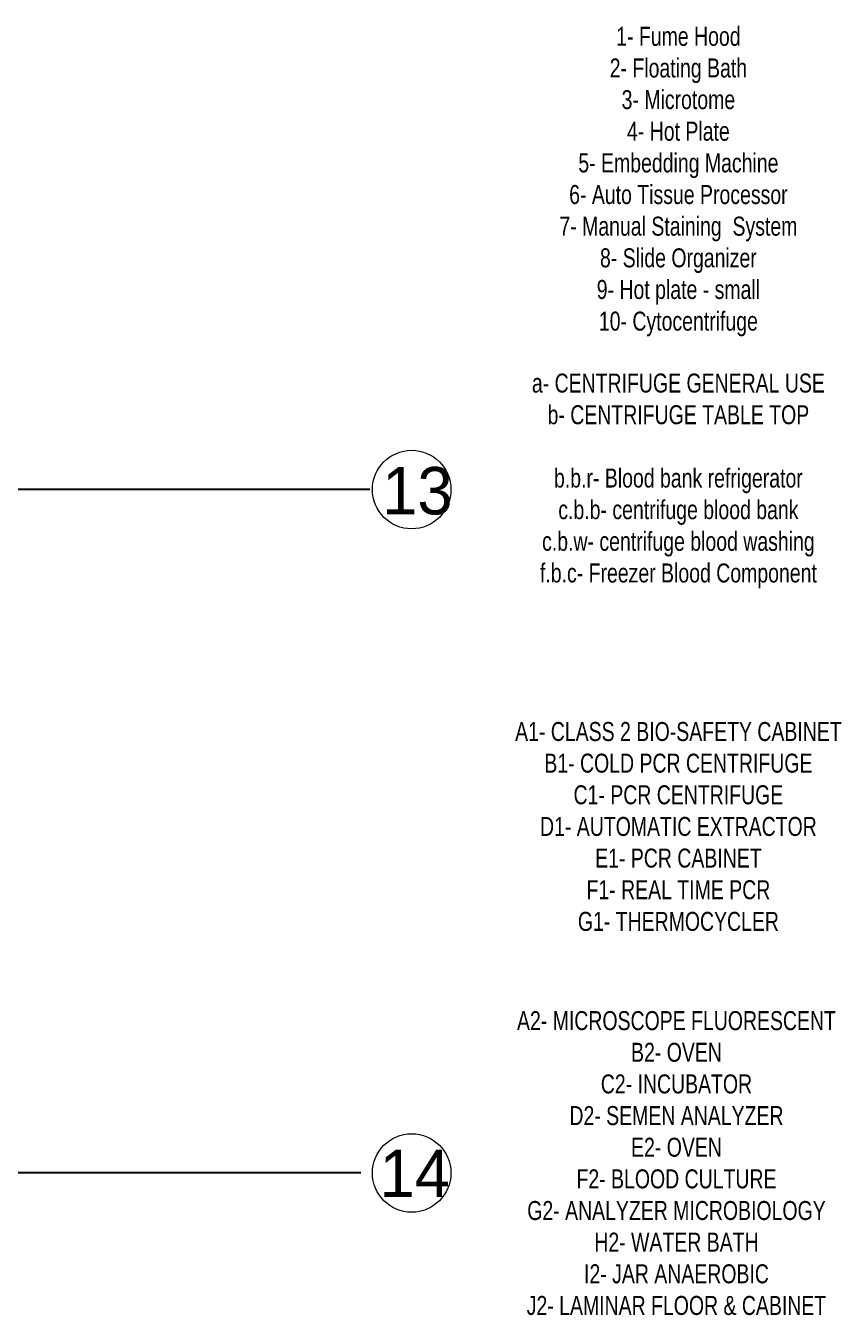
# Model space of a CAD drawing. Header units: metres. Extents: x 75097 to 220762, y -1557923 to -1361206.
# Drawn here: x 212171 to 220762, y -1463936 to -1450352 of the extents above; entities that cross this region are included whole.
import ezdxf

# ---------------------------------------------------------------- set-up
doc = ezdxf.new("R2010")
doc.units = ezdxf.units.M
doc.layers.get('0').update_dxf_attribs({"lineweight": 0})
doc.layers.add('A-100 - Copy$0$axes', color=8, linetype='Continuous')
for name, color, linetype, lineweight in [('A-100 - Copy$0$AxisBalloons_2', 8, 'Continuous', 0), ('A-100 - Copy$0$Medical Equipment and Furniture', 8, 'Continuous', 0), ('A-100 - Copy$0$TEXT', 8, 'Continuous', 0)]:
    doc.layers.add(name, color=color, linetype=linetype, lineweight=lineweight)
doc.styles.add('A-100 - Copy$0$Standard', font='GOTHIC.TTF')
doc.styles.add('A-100 - Copy$0$X3G_ENTITY_2587EA', font='swisscl.ttf', dxfattribs={"height": 200})

# ---------------------------------------------------------------- blocks, each defined once
blk = doc.blocks.new('A-100 - Copy')
at = {"layer": 'A-100 - Copy$0$axes'}
for p, q in [((215795, -1455237.7, 2.4), (83877.8, -1455237.7, 2.4)), ((215702.3, -1462437.7, 2.4), (83332.8, -1462437.7, 2.4))]:
    blk.add_line(p, q, dxfattribs=at)
at = {"layer": 'A-100 - Copy$0$AxisBalloons_2'}
for centre in [(216236.8, -1455237.7, 0), (216236.8, -1462437.7, 0)]:
    blk.add_circle(centre, 413.9, dxfattribs=at)
at = {"layer": 'A-100 - Copy$0$Medical Equipment and Furniture', "char_height": 200, "width": 3575.279, "attachment_point": 2, "style": 'A-100 - Copy$0$X3G_ENTITY_2587EA'}
for s, insert in [('1- Fume Hood\\P2- Floating Bath\\P3- Microtome\\P4- Hot Plate\\P5- Embedding Machine\\P6- Auto Tissue Processor\\P7- Manual Staining  System\\P8- Slide Organizer\\P9- Hot plate - small\\P10- Cytocentrifuge', (219047, -1450362.5, 0)), ('a- CENTRIFUGE GENERAL USE\\Pb- CENTRIFUGE TABLE TOP\\P\\Pb.b.r- Blood bank refrigerator\\Pc.b.b- centrifuge blood bank\\Pc.b.w- centrifuge blood washing\\Pf.b.c- Freezer Blood Component', (219047, -1454016, 0)), ('A1- CLASS 2 BIO-SAFETY CABINET\\PB1- COLD PCR CENTRIFUGE\\PC1- PCR CENTRIFUGE\\PD1- AUTOMATIC EXTRACTOR\\PE1- PCR CABINET\\PF1- REAL TIME PCR\\PG1- THERMOCYCLER', (219047, -1457686.6, 0)), ('A2- MICROSCOPE FLUORESCENT\\PB2- OVEN\\PC2- INCUBATOR\\PD2- SEMEN ANALYZER\\PE2- OVEN\\PF2- BLOOD CULTURE\\PG2- ANALYZER MICROBIOLOGY\\PH2- WATER BATH\\PI2- JAR ANAEROBIC\\PJ2- LAMINAR FLOOR & CABINET', (219026.7, -1460732.6))]:
    blk.add_mtext(s, dxfattribs=dict(at, insert=insert))
at = {"layer": 'A-100 - Copy$0$TEXT', "char_height": 500, "attachment_point": 1, "style": 'A-100 - Copy$0$Standard'}
for s, insert in [('13', (215924.9, -1454999.9, 0)), ('14', (215897, -1462192.3, 0))]:
    blk.add_mtext_dynamic_manual_height_columns(s, width=1.122, gutter_width=1, heights=[0], dxfattribs=dict(at, insert=insert))

msp = doc.modelspace()

# ---------------------------------------------------------------- block references
msp.add_blockref('A-100 - Copy', (0, 0))

doc.saveas('drawing.dxf')
